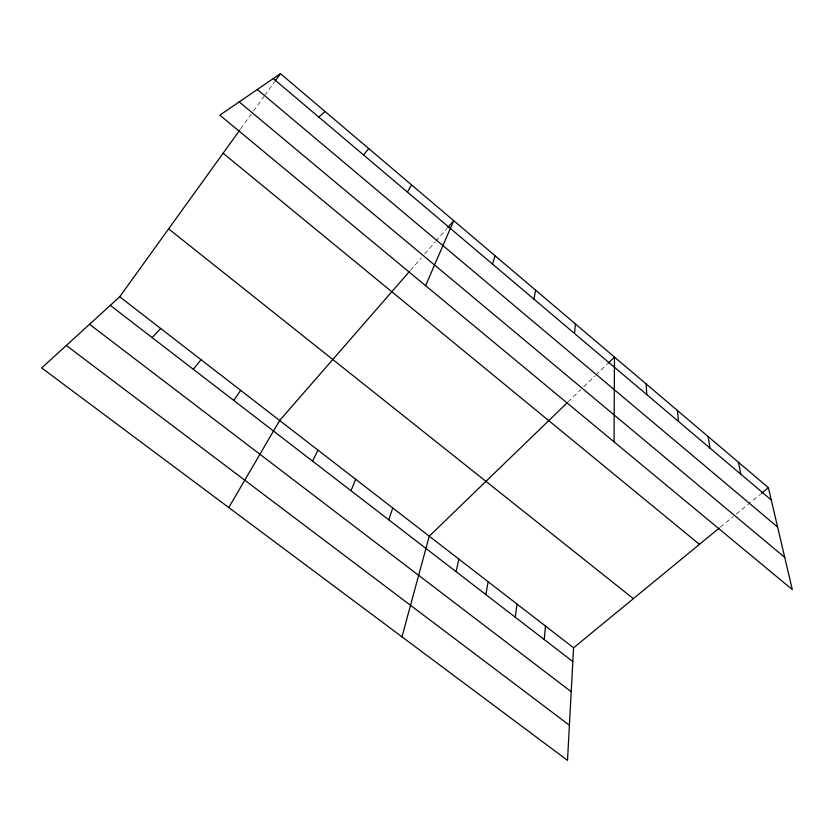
<?xml version="1.0" encoding="UTF-8"?>
<svg xmlns="http://www.w3.org/2000/svg" width="834" height="834" viewBox="0 0 834 834"><rect width="100%" height="100%" fill="white"/><g stroke="black" fill="none" stroke-linecap="round" stroke-linejoin="round"><path stroke-width="0.63" stroke-dasharray="4.17 3.13" d="M240.567 128.989L251.19 114.237M253.442 111.12L263.94 96.546M264.691 95.503L274.438 81.961M410.349 270.456L421.316 257.873M424.714 253.963L434.952 242.214M435.807 241.234L446.899 228.506M568.1 401.925L580.996 389.457M583.79 386.757L594.944 375.967M595.872 375.06L607.037 364.27M720.336 527.171L733.284 516.538M736.286 514.067L760.358 494.27"/><path stroke-width="1.25" d="M614.043 441.853L614.47 357.077L607.965 363.374M719.346 527.995L573.584 647.809L567.506 760.358L41.7 367.94L119.689 296.789L239.806 130.052M574.553 333.496L575.387 323.905M544.237 639.532L545.467 626.073M515.256 617.212L516.986 604.045M485.878 594.59L488.13 581.725M533.937 299.125L535.574 290.128M456.104 571.665L458.888 559.103M401.988 636.832L429.249 536.189L567.172 402.812M492.55 264.107L495.031 255.725M388.769 519.811L392.762 507.969M350.989 490.715L355.68 479.289M425.601 285.687L453.717 220.666L447.754 227.526M312.562 461.129L317.973 450.131M228.777 507.562L279.651 420.492L409.504 271.425M407.378 192.039L411.631 184.96M233.739 400.424L240.672 390.343M275.189 80.929L280.443 73.642L768.385 487.682L792.3 589.565L219.832 115.165L280.443 73.642M193.3 369.285L201.025 359.694M363.541 154.947L368.732 148.556M152.153 337.603L160.712 328.502M318.849 117.125L325.02 111.464M761.369 493.447L768.385 487.682M66.303 345.495L569.403 725.226M89.54 324.301L571.217 691.72M110.286 305.359L572.843 661.56M119.689 296.789L573.584 647.809M168.614 228.86L633.371 598.666M223.105 153.227L699.434 544.362M239.212 101.894L784.752 557.404M257.299 89.499L777.622 527.046M273.26 78.552L771.262 499.952M738.497 462.317L740.821 474.192M708.17 436.578L709.922 448.046M677.396 410.464L678.563 421.514M646.162 383.974L646.736 394.576"/></g></svg>
